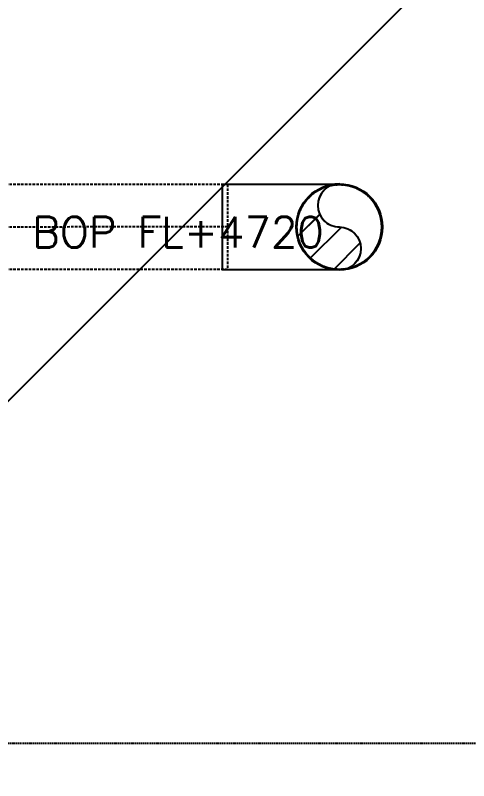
# Model space of a CAD drawing. Extents: x 0 to 160756, y 0 to 229247.
# Drawn here: x 60010 to 60893, y 95177 to 96668 of the extents above; entities that cross this region are included whole.
import ezdxf
from ezdxf.xclip import XClip

# ---------------------------------------------------------------- set-up
doc = ezdxf.new("R2010")
doc.units = 0
doc.header["$LTSCALE"] = 10
doc.header["$XCLIPFRAME"] = 2
for name, pattern in [('H12設備棟3F$0$HIDDEN', [0.375, 0.25, -0.125]), ('XCM7P30CDA$0$DASHED', [0.75, 0.5, -0.25]), ('XCM7P30CDA$0$HIDDEN', [0.375, 0.25, -0.125]), ('XCM7P30CDA-200K$0$HIDDEN', [0.375, 0.25, -0.125])]:
    doc.linetypes.add(name, pattern=pattern)
for name, color, linetype in [('H12設備棟3F$0$ARC-BEAM', 252, 'H12設備棟3F$0$HIDDEN'), ('XCM7P30CDA$0$U-CDA-PIPE', 252, 'Continuous'), ('XCM7P30CDA$0$U-CDA-PIPE 2', 252, 'Continuous'), ('XCM7P30CDA-200K$0$U-CDA-PIPE 2', 190, 'Continuous'), ('XCM7P30CDA-200K$0$U-CDA-TXT-01', 3, 'Continuous'), ('XCM7Q30CDA-200K$0$搬運通道', 2, 'Continuous')]:
    doc.layers.add(name, color=color, linetype=linetype)
doc.styles.add('XCM7P30CDA-200K$0$aa-txt', font='simplex.shx', dxfattribs={"width": 0.8, "bigfont": 'chineset.shx'})
pattern_1 = [(45, (-38333.75, -64080.742), (-33.67596, 33.67596), [])]

# ---------------------------------------------------------------- blocks, each defined once
blk = doc.blocks.new('H12設備棟3F')
at = {"layer": 'H12設備棟3F$0$ARC-BEAM'}
blk.add_line((54535.2, 95250.3), (62735.2, 95250.3), dxfattribs=at)
blk = doc.blocks.new('XCM7P30CDA-200K$0$F22P2-CDA-07-C20-00$0$LRElbowDown-16.52')
for p, q in [((22.86, 8.26), (0, 8.26)), ((22.86, -8.26), (22.86, 8.26)), ((0, -8.26), (22.86, -8.26))]:
    blk.add_line(p, q)
blk.add_arc((0, 0), 8.26, 90, 270)
blk = doc.blocks.new('XCM7P30CDA-200K$0$A$Cfda3b9ca')
at = {"layer": 'XCM7P30CDA-200K$0$U-CDA-PIPE 2'}
h = blk.add_hatch(dxfattribs=at)
h.set_pattern_fill('ANSI31', color=256, scale=15, style=0)
h.set_pattern_definition(pattern_1)
edge = h.paths.add_edge_path()
edge.add_arc((0, 0), 84.1, 90, 270)
edge.add_arc((0, -42.1), 42.1, 270, 450)
edge.add_arc((0, 42.1), 42.1, 90, 270, ccw=False)
blk.add_lwpolyline([(0, -84.1, -1), (0, 84.1, 1), (0, 0, -1)], format="xyb", close=True, dxfattribs=at)
for radius in [84.1, 82.6]:
    blk.add_circle((0, 0), radius, dxfattribs=at)
blk = doc.blocks.new('XCM7P30CDA-200K')
at = {"layer": 'XCM7P30CDA-200K$0$U-CDA-PIPE 2', "color": 1, "linetype": 'XCM7P30CDA-200K$0$HIDDEN'}
blk.add_circle((60641.1, 96256), 82.6, dxfattribs=at)
blk.add_blockref('XCM7P30CDA-200K$0$A$Cfda3b9ca', (60641.1, 96256))
at = {"layer": 'XCM7P30CDA-200K$0$U-CDA-PIPE 2', "xscale": 10, "yscale": 10, "zscale": 10, "rotation": 180}
blk.add_blockref('XCM7P30CDA-200K$0$F22P2-CDA-07-C20-00$0$LRElbowDown-16.52', (60641.1, 96256), dxfattribs=at)
at = {"layer": 'XCM7P30CDA-200K$0$U-CDA-TXT-01', "style": 'XCM7P30CDA-200K$0$aa-txt'}
blk.add_text('BOP FL+4720', height=60, dxfattribs=at).set_placement((60042.3, 96216.1))
blk = doc.blocks.new('XCM7Q30CDA-200K')
at = {"layer": 'XCM7Q30CDA-200K$0$搬運通道'}
h = blk.add_hatch(dxfattribs=at)
h.set_pattern_fill('ANSI31', color=256, scale=500)
h.paths.add_polyline_path([(62385.2, 103104.6), (59885.2, 103104.6), (59885.2, 68225.3), (62385.2, 68225.3)])
blk = doc.blocks.new('XCM7P30CDA$0$F22P2-CDA-07-C20-00$0$LRElbowDown-16.52')
for p, q in [((22.86, 8.26), (0, 8.26)), ((22.86, -8.26), (22.86, 8.26)), ((0, -8.26), (22.86, -8.26))]:
    blk.add_line(p, q)
blk.add_arc((0, 0), 8.26, 90, 270)
blk = doc.blocks.new('XCM7P30CDA$0$A$C16ced994')
at = {"layer": 'XCM7P30CDA$0$U-CDA-PIPE', "color": 252, "linetype": 'XCM7P30CDA$0$DASHED'}
for p, q in [((1583.5, 2.5), (228.6, 2.3)), ((1583.5, 2.5), (1583.6, -162.7)), ((1583.5, -80.1), (228.6, -80.3)), ((1583.6, -162.7), (228.6, -162.9))]:
    blk.add_line(p, q, dxfattribs=at)
blk = doc.blocks.new('XCM7P30CDA$0$A$Cfda3b9ca')
at = {"layer": 'XCM7P30CDA$0$U-CDA-PIPE 2'}
h = blk.add_hatch(dxfattribs=at)
h.set_pattern_fill('ANSI31', color=256, scale=15, style=0)
h.set_pattern_definition(pattern_1)
edge = h.paths.add_edge_path()
edge.add_arc((0, 0), 84.1, 90, 270)
edge.add_arc((0, -42.1), 42.1, 270, 450)
edge.add_arc((0, 42.1), 42.1, 90, 270, ccw=False)
blk.add_lwpolyline([(0, -84.1, -1), (0, 84.1, 1), (0, 0, -1)], format="xyb", close=True, dxfattribs=at)
for radius in [84.1, 82.6]:
    blk.add_circle((0, 0), radius, dxfattribs=at)
blk = doc.blocks.new('XCM7P30CDA')
at = {"layer": 'XCM7P30CDA$0$U-CDA-PIPE 2', "color": 1, "linetype": 'XCM7P30CDA$0$HIDDEN'}
blk.add_circle((60641.1, 96256.1), 82.6, dxfattribs=at)
for name, p in [('XCM7P30CDA$0$A$C16ced994', (58839.7, 96336.2)), ('XCM7P30CDA$0$A$Cfda3b9ca', (60641.1, 96256.1))]:
    blk.add_blockref(name, p)
at = {"layer": 'XCM7P30CDA$0$U-CDA-PIPE 2', "xscale": 10, "yscale": 10, "zscale": 10, "rotation": 180}
blk.add_blockref('XCM7P30CDA$0$F22P2-CDA-07-C20-00$0$LRElbowDown-16.52', (60641.1, 96256.1), dxfattribs=at)

msp = doc.modelspace()

# ---------------------------------------------------------------- block references
for name in ['XCM7P30CDA', 'XCM7P30CDA-200K', 'XCM7Q30CDA-200K']:
    msp.add_blockref(name, (0, 0))
ref = msp.add_blockref('H12設備棟3F', (0, 0))
XClip(ref).set_block_clipping_path([(52480.8428845762, 60066.8604644329), (84559.6547477046, 105824.4625800119)])

doc.saveas('drawing.dxf')
